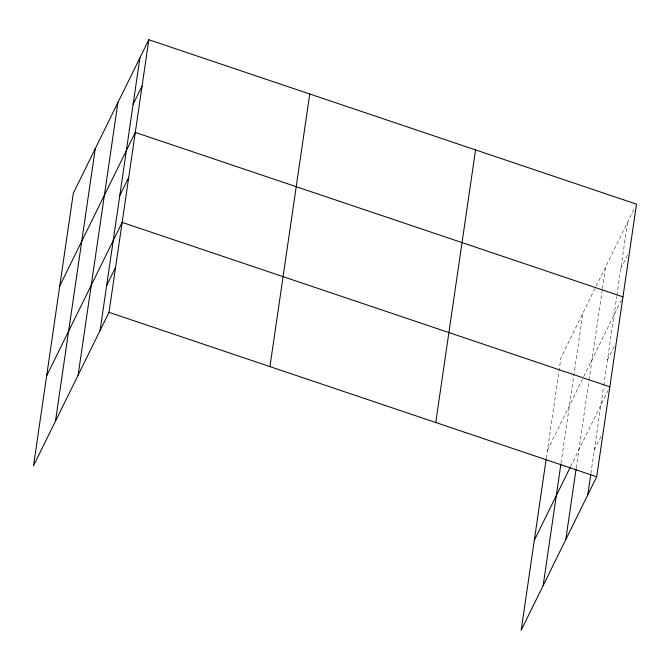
<?xml version="1.0" encoding="UTF-8"?>
<svg xmlns="http://www.w3.org/2000/svg" width="670" height="670" viewBox="0 0 670 670"><rect width="100%" height="100%" fill="white"/><g stroke="black" fill="none" stroke-linecap="round" stroke-linejoin="round"><path stroke-width="0.5" stroke-dasharray="3.35 2.51" d="M546.251 458.515L560.983 357.654L634.716 207.809M561.058 462.937L582.95 312.999M576.233 468.045L588.922 381.146M589.072 380.125L602.28 289.649M602.431 288.619L605.588 266.995M590.89 473.481L603.578 386.59M603.729 385.568L616.735 296.492M616.886 295.462L627.564 222.34M620.797 268.687L627.497 255.061M547.449 450.341L583.277 377.52M583.738 376.582L622.522 297.773M607.464 360.008L614.608 345.477M570.606 466.538L608.042 390.459M594.323 449.972L601.476 435.433"/><path stroke-width="1" d="M55.476 421.17L95.274 148.564M78.114 375.166L117.912 102.56M100.081 330.511L139.888 57.905M148.824 39.739L73.306 193.22L33.5 465.826L109.017 312.346L148.824 39.739L636.5 204.174L596.694 476.78L521.176 630.261L546.1 459.536M269.951 366.607L309.758 94.001M435.76 422.519L475.566 149.912M543.144 585.605L560.907 463.958M565.781 539.601L576.083 469.067M587.757 494.946L590.739 474.502M133.121 104.252L142.057 86.087M59.772 285.906L135.29 132.425L622.966 296.86M119.788 195.573L128.724 177.408M46.632 375.862L122.158 222.39L609.834 386.825M106.647 285.529L115.592 267.363M534.308 540.296L570.145 467.476M109.017 312.346L596.694 476.78"/></g></svg>
